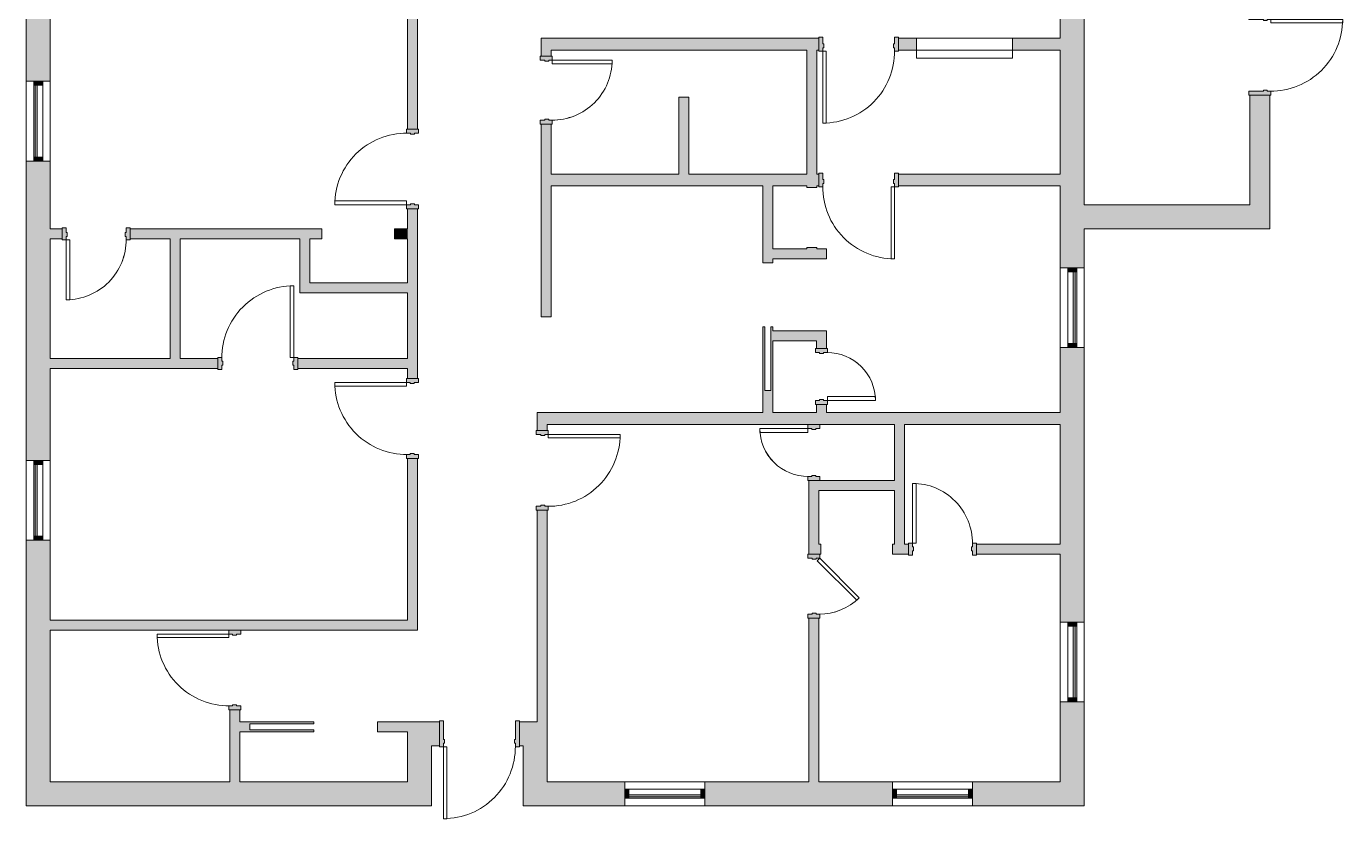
# Model space of a CAD drawing. Header units: inches. Extents: x -916 to -257, y -883 to -121.
# Drawn here: x -916 to -257, y -883 to -486 of the extents above; entities that cross this region are included whole.
import ezdxf

# ---------------------------------------------------------------- set-up
doc = ezdxf.new("R2010")
doc.units = ezdxf.units.IN
doc.header["$MEASUREMENT"] = 0
for name, color, linetype, lineweight in [('A-DOOR', 31, 'Continuous', 9), ('A-DOOR-FRAM', 31, 'Continuous', 9), ('A-GLAZ-CURT', 52, 'Continuous', 9), ('A-GLAZ-CWMG', 51, 'Continuous', 9), ('A-WALL', 113, 'Continuous', 9), ('A-WALL-PATT', 111, 'Continuous', 9), ('I-WALL', 2, 'Continuous', 9)]:
    doc.layers.add(name, color=color, linetype=linetype, lineweight=lineweight)

# ---------------------------------------------------------------- blocks, each defined once
blk = doc.blocks.new('Door-Single_CE_ - HM Door-2_ HM Frame-5136684-LEVEL 1')
at = {"layer": 'A-DOOR-FRAM'}
h = blk.add_hatch(color=253, dxfattribs=at)
h.paths.add_polyline_path([(-20, -0.75), (-20, -3), (-18, -3), (-18, -0.75), (-17.5, -0.75), (-17.5, 1.25), (-18, 1.25), (-18, 3), (-20, 3), (-20, 1.25)])
h.paths.add_polyline_path([(17.5, -0.75), (18, -0.75), (18, -3), (20, -3), (20, 3), (18, 3), (18, 1.25), (17.5, 1.25)])
at = {"layer": 'A-DOOR', "color": 8, "lineweight": 15}
for p, q in [((18, 39), (16.25, 39)), ((16.25, 39), (16.25, 3)), ((18, 3), (18, 39)), ((18, 3), (16.25, 3))]:
    blk.add_line(p, q, dxfattribs=at)
at = {"layer": 'A-DOOR', "color": 253}
blk.add_arc((18, 3), 36, 90, 180.5, dxfattribs=at)
blk.add_arc((18, 3), 36, 90, 180.5, dxfattribs=at)
blk.add_arc((18, 3), 36, 90, 180.5, dxfattribs=at)
blk.add_arc((18, 3), 36, 90, 180.5, dxfattribs=at)
at = {"layer": 'A-DOOR-FRAM', "color": 8, "lineweight": 15}
for p, q in [((-18, 3), (-20, 3)), ((-20, 3), (-20, -3)), ((-18, 1.25), (-18, 3)), ((-17.5, 1.25), (-18, 1.25)), ((-17.5, -0.75), (-17.5, 1.25)), ((18, 1.25), (17.5, 1.25)), ((17.5, 1.25), (17.5, -0.75)), ((20, 3), (18, 3)), ((18, 3), (18, 1.25)), ((20, -3), (20, 3)), ((-20, -3), (-18, -3)), ((-18, -3), (-18, -0.75)), ((-18, -0.75), (-17.5, -0.75)), ((17.5, -0.75), (18, -0.75)), ((18, -0.75), (18, -3)), ((18, -3), (20, -3))]:
    blk.add_line(p, q, dxfattribs=at)
blk = doc.blocks.new('Door-Single_CE_ - WD Door-2_ HM Frame-5153066-LEVEL 1')
at = {"layer": 'A-DOOR-FRAM'}
h = blk.add_hatch(color=253, dxfattribs=at)
h.paths.add_polyline_path([(20, -3), (20, 3), (18, 3), (18, 1), (17.5, 1), (17.5, -1), (18, -1), (18, -3)])
h.paths.add_polyline_path([(-17.5, 1), (-18, 1), (-18, 3), (-20, 3), (-20, -3), (-18, -3), (-18, -1), (-17.5, -1)])
at = {"layer": 'A-DOOR', "color": 8, "lineweight": 15}
for p, q in [((16, -39), (16, -3)), ((18, -3), (16, -3)), ((18, -3), (18, -39)), ((18, -39), (16, -39))]:
    blk.add_line(p, q, dxfattribs=at)
at = {"layer": 'A-DOOR', "color": 253}
blk.add_arc((18, -3), 36, 179.5, 270, dxfattribs=at)
blk.add_arc((18, -3), 36, 179.5, 270, dxfattribs=at)
blk.add_arc((18, -3), 36, 179.5, 270, dxfattribs=at)
blk.add_arc((18, -3), 36, 179.5, 270, dxfattribs=at)
at = {"layer": 'A-DOOR-FRAM', "color": 8, "lineweight": 15}
for p, q in [((-20, 3), (-18, 3)), ((-20, -3), (-20, 3)), ((-18, 3), (-18, 1)), ((-18, 1), (-17.5, 1)), ((-17.5, 1), (-17.5, -1)), ((17.5, 1), (18, 1)), ((17.5, -1), (17.5, 1)), ((18, 3), (20, 3)), ((18, 1), (18, 3)), ((20, 3), (20, -3)), ((-18, -3), (-20, -3)), ((-18, -1), (-18, -3)), ((-17.5, -1), (-18, -1)), ((18, -1), (17.5, -1)), ((18, -3), (18, -1)), ((20, -3), (18, -3))]:
    blk.add_line(p, q, dxfattribs=at)
blk = doc.blocks.new('Door-Single_CE_ - HM Door-2_ HM Frame-5137424-LEVEL 1')
at = {"layer": 'A-DOOR-FRAM'}
h = blk.add_hatch(color=253, dxfattribs=at)
h.paths.add_polyline_path([(-20, 6.5), (-20, -6.5), (-18, -6.5), (-18, 2.75), (-17.5, 2.75), (-17.5, 4.75), (-18, 4.75), (-18, 6.5)])
h.paths.add_polyline_path([(20, 6.5), (18, 6.5), (18, 4.75), (17.5, 4.75), (17.5, 2.75), (18, 2.75), (18, -6.5), (20, -6.5), (20, 4.75)])
at = {"layer": 'A-DOOR', "color": 8, "lineweight": 15}
for p, q in [((18, 42.5), (16.25, 42.5)), ((16.25, 42.5), (16.25, 6.5)), ((18, 6.5), (18, 42.5)), ((18, 6.5), (16.25, 6.5))]:
    blk.add_line(p, q, dxfattribs=at)
at = {"layer": 'A-DOOR', "color": 253}
blk.add_arc((18, 6.5), 36, 90, 180.5, dxfattribs=at)
blk.add_arc((18, 6.5), 36, 90, 180.5, dxfattribs=at)
blk.add_arc((18, 6.5), 36, 90, 180.5, dxfattribs=at)
blk.add_arc((18, 6.5), 36, 90, 180.5, dxfattribs=at)
at = {"layer": 'A-DOOR-FRAM', "color": 8, "lineweight": 15}
for p, q in [((-18, 6.5), (-20, 6.5)), ((-20, 6.5), (-20, -6.5)), ((-18, 4.75), (-18, 6.5)), ((-17.5, 4.75), (-18, 4.75)), ((-18, -6.5), (-18, 2.75)), ((-18, 2.75), (-17.5, 2.75)), ((-17.5, 2.75), (-17.5, 4.75)), ((18, 4.75), (17.5, 4.75)), ((17.5, 4.75), (17.5, 2.75)), ((17.5, 2.75), (18, 2.75)), ((20, 6.5), (18, 6.5)), ((18, 6.5), (18, 4.75)), ((18, 2.75), (18, -6.5)), ((20, -6.5), (20, 6.5)), ((-20, -6.5), (-18, -6.5)), ((18, -6.5), (20, -6.5))]:
    blk.add_line(p, q, dxfattribs=at)
blk = doc.blocks.new('Door-Single_CE_ - HM Door-2_ HM Frame-V1-LEVEL 1')
at = {"layer": 'A-DOOR-FRAM'}
h = blk.add_hatch(color=253, dxfattribs=at)
h.paths.add_polyline_path([(-20, -1.25), (-20, -3), (-18, -3), (-18, -1.25), (-17.5, -1.25), (-17.5, 0.75), (-18, 0.75), (-18, 3), (-20, 3), (-20, 0.75)])
h.paths.add_polyline_path([(17.5, 0.75), (17.5, -1.25), (18, -1.25), (18, -3), (20, -3), (20, 3), (18, 3), (18, 0.75)])
at = {"layer": 'A-DOOR', "color": 8, "lineweight": 15}
for p, q in [((16.25, -39), (16.25, -3)), ((18, -3), (16.25, -3)), ((18, -3), (18, -39)), ((18, -39), (16.25, -39))]:
    blk.add_line(p, q, dxfattribs=at)
at = {"layer": 'A-DOOR', "color": 253}
blk.add_arc((18, -3), 36, 179.5, 270, dxfattribs=at)
blk.add_arc((18, -3), 36, 179.5, 270, dxfattribs=at)
blk.add_arc((18, -3), 36, 179.5, 270, dxfattribs=at)
blk.add_arc((18, -3), 36, 179.5, 270, dxfattribs=at)
at = {"layer": 'A-DOOR-FRAM', "color": 8, "lineweight": 15}
for p, q in [((-20, 3), (-18, 3)), ((-20, -3), (-20, 3)), ((-18, 3), (-18, 0.75)), ((-18, 0.75), (-17.5, 0.75)), ((-17.5, 0.75), (-17.5, -1.25)), ((17.5, 0.75), (18, 0.75)), ((17.5, -1.25), (17.5, 0.75)), ((18, 3), (20, 3)), ((18, 0.75), (18, 3)), ((20, 3), (20, -3)), ((-18, -3), (-20, -3)), ((-18, -1.25), (-18, -3)), ((-17.5, -1.25), (-18, -1.25)), ((18, -1.25), (17.5, -1.25)), ((18, -3), (18, -1.25)), ((20, -3), (18, -3))]:
    blk.add_line(p, q, dxfattribs=at)
blk = doc.blocks.new('Door-Single_CE_ - HM Door-2_ HM Frame-5142729-LEVEL 1')
at = {"layer": 'A-DOOR-FRAM'}
h = blk.add_hatch(color=253, dxfattribs=at)
h.paths.add_polyline_path([(-17, 0.75), (-17, -3), (-15, -3), (-15, -1.25), (-14.5, -1.25), (-14.5, 0.75), (-15, 0.75), (-15, 3), (-17, 3)])
h.paths.add_polyline_path([(14.5, -1.25), (15, -1.25), (15, -3), (17, -3), (17, 3), (15, 3), (15, 0.75), (14.5, 0.75)])
at = {"layer": 'A-DOOR', "color": 8, "lineweight": 15}
for p, q in [((13.25, -33), (13.25, -3)), ((15, -3), (13.25, -3)), ((15, -3), (15, -33)), ((15, -33), (13.25, -33))]:
    blk.add_line(p, q, dxfattribs=at)
at = {"layer": 'A-DOOR', "color": 253}
for start in [179.45228, 179.45228, 179.5, 179.5]:
    blk.add_arc((15, -3), 30, start, 270, dxfattribs=at)
at = {"layer": 'A-DOOR-FRAM', "color": 8, "lineweight": 15}
for p, q in [((-17, 3), (-15, 3)), ((-17, -3), (-17, 3)), ((-15, 3), (-15, 0.75)), ((-15, 0.75), (-14.5, 0.75)), ((-14.5, 0.75), (-14.5, -1.25)), ((14.5, 0.75), (15, 0.75)), ((14.5, -1.25), (14.5, 0.75)), ((15, 3), (17, 3)), ((15, 0.75), (15, 3)), ((17, 3), (17, -3)), ((-15, -3), (-17, -3)), ((-15, -1.25), (-15, -3)), ((-14.5, -1.25), (-15, -1.25)), ((15, -1.25), (14.5, -1.25)), ((15, -3), (15, -1.25)), ((17, -3), (15, -3))]:
    blk.add_line(p, q, dxfattribs=at)
blk = doc.blocks.new('Door-Single_CE_ - HM Door-2_ HM Frame-5137869-LEVEL 1')
at = {"layer": 'A-DOOR-FRAM'}
h = blk.add_hatch(color=253, dxfattribs=at)
h.paths.add_polyline_path([(-20, 3.5), (-20, -3.5), (-18, -3.5), (-18, -0.25), (-17.5, -0.25), (-17.5, 1.75), (-18, 1.75), (-18, 3.5)])
h.paths.add_polyline_path([(18, 3.5), (18, 1.75), (17.5, 1.75), (17.5, -0.25), (18, -0.25), (18, -3.5), (20, -3.5), (20, 3.5)])
at = {"layer": 'A-DOOR', "color": 8, "lineweight": 15}
for p, q in [((18, 39.5), (16.25, 39.5)), ((16.25, 39.5), (16.25, 3.5)), ((18, 3.5), (18, 39.5)), ((18, 3.5), (16.25, 3.5))]:
    blk.add_line(p, q, dxfattribs=at)
at = {"layer": 'A-DOOR', "color": 253}
blk.add_arc((18, 3.5), 36, 90, 180.5, dxfattribs=at)
blk.add_arc((18, 3.5), 36, 90, 180.5, dxfattribs=at)
blk.add_arc((18, 3.5), 36, 90, 180.5, dxfattribs=at)
blk.add_arc((18, 3.5), 36, 90, 180.5, dxfattribs=at)
at = {"layer": 'A-DOOR-FRAM', "color": 8, "lineweight": 15}
for p, q in [((-18, 3.5), (-20, 3.5)), ((-20, 3.5), (-20, -3.5)), ((-18, 1.75), (-18, 3.5)), ((-17.5, 1.75), (-18, 1.75)), ((-17.5, -0.25), (-17.5, 1.75)), ((18, 1.75), (17.5, 1.75)), ((17.5, 1.75), (17.5, -0.25)), ((20, 3.5), (18, 3.5)), ((18, 3.5), (18, 1.75)), ((20, -3.5), (20, 3.5)), ((-20, -3.5), (-18, -3.5)), ((-18, -3.5), (-18, -0.25)), ((-18, -0.25), (-17.5, -0.25)), ((17.5, -0.25), (18, -0.25)), ((18, -0.25), (18, -3.5)), ((18, -3.5), (20, -3.5))]:
    blk.add_line(p, q, dxfattribs=at)
blk = doc.blocks.new('Door-Single_CE_ - HM Door-2_ HM Frame-5153006-LEVEL 1')
at = {"layer": 'A-DOOR-FRAM'}
h = blk.add_hatch(color=253, dxfattribs=at)
h.paths.add_polyline_path([(-16, -3), (-14, -3), (-14, -1.25), (-13.5, -1.25), (-13.5, 0.75), (-14, 0.75), (-14, 3), (-16, 3), (-16, -1.25)])
h.paths.add_polyline_path([(13.5, -1.25), (14, -1.25), (14, -3), (16, -3), (16, 3), (14, 3), (14, 0.75), (13.5, 0.75)])
at = {"layer": 'A-DOOR', "color": 8, "lineweight": 15}
for p, q in [((-7.04, -21.56), (12.76, -1.76)), ((14, -3), (-5.8, -22.8)), ((14, -3), (12.76, -1.76)), ((-5.8, -22.8), (-7.04, -21.56))]:
    blk.add_line(p, q, dxfattribs=at)
at = {"layer": 'A-DOOR', "color": 253}
for start in [179.43305, 179.43305, 179.5, 179.5]:
    blk.add_arc((14, -3), 28, start, 225, dxfattribs=at)
at = {"layer": 'A-DOOR-FRAM', "color": 8, "lineweight": 15}
for p, q in [((-16, 3), (-14, 3)), ((-16, -3), (-16, 3)), ((-14, 3), (-14, 0.75)), ((-14, 0.75), (-13.5, 0.75)), ((-13.5, 0.75), (-13.5, -1.25)), ((13.5, 0.75), (14, 0.75)), ((13.5, -1.25), (13.5, 0.75)), ((14, 3), (16, 3)), ((14, 0.75), (14, 3)), ((16, 3), (16, -3)), ((-14, -3), (-16, -3)), ((-14, -1.25), (-14, -3)), ((-13.5, -1.25), (-14, -1.25)), ((14, -1.25), (13.5, -1.25)), ((14, -3), (14, -1.25)), ((16, -3), (14, -3))]:
    blk.add_line(p, q, dxfattribs=at)
blk = doc.blocks.new('Door-Single_CE_ - HM Door-2_ HM Frame-5139500-LEVEL 1')
at = {"layer": 'A-DOOR-FRAM'}
h = blk.add_hatch(color=253, dxfattribs=at)
h.paths.add_polyline_path([(-20, -3.75), (-20, -5.5), (-18, -5.5), (-18, -3.75), (-17.5, -3.75), (-17.5, -1.75), (-18, -1.75), (-18, 5.5), (-20, 5.5), (-20, -1.75)])
h.paths.add_polyline_path([(17.5, -1.75), (17.5, -3.75), (18, -3.75), (18, -5.5), (20, -5.5), (20, 5.5), (18, 5.5), (18, -1.75)])
at = {"layer": 'A-DOOR', "color": 8, "lineweight": 15}
for p, q in [((16.25, -41.5), (16.25, -5.5)), ((18, -5.5), (16.25, -5.5)), ((18, -5.5), (18, -41.5)), ((18, -41.5), (16.25, -41.5))]:
    blk.add_line(p, q, dxfattribs=at)
at = {"layer": 'A-DOOR', "color": 253}
blk.add_arc((18, -5.5), 36, 179.5, 270, dxfattribs=at)
blk.add_arc((18, -5.5), 36, 179.5, 270, dxfattribs=at)
blk.add_arc((18, -5.5), 36, 179.5, 270, dxfattribs=at)
blk.add_arc((18, -5.5), 36, 179.5, 270, dxfattribs=at)
at = {"layer": 'A-DOOR-FRAM', "color": 8, "lineweight": 15}
for p, q in [((-20, 5.5), (-18, 5.5)), ((-20, -5.5), (-20, 5.5)), ((-18, 5.5), (-18, -1.75)), ((18, 5.5), (20, 5.5)), ((18, -1.75), (18, 5.5)), ((20, 5.5), (20, -5.5)), ((-18, -5.5), (-20, -5.5)), ((-18, -1.75), (-17.5, -1.75)), ((-18, -3.75), (-18, -5.5)), ((-17.5, -3.75), (-18, -3.75)), ((-17.5, -1.75), (-17.5, -3.75)), ((17.5, -1.75), (18, -1.75)), ((17.5, -3.75), (17.5, -1.75)), ((18, -3.75), (17.5, -3.75)), ((18, -5.5), (18, -3.75)), ((20, -5.5), (18, -5.5))]:
    blk.add_line(p, q, dxfattribs=at)
blk = doc.blocks.new('Door-Single_CE_ - HM Door-2_ HM Frame-V2-LEVEL 1')
at = {"layer": 'A-DOOR-FRAM'}
h = blk.add_hatch(color=253, dxfattribs=at)
h.paths.add_polyline_path([(20, 1.25), (20, 3), (18, 3), (18, 1.25), (17.5, 1.25), (17.5, -0.75), (18, -0.75), (18, -3), (20, -3), (20, -0.75)])
h.paths.add_polyline_path([(-17.5, 1.25), (-18, 1.25), (-18, 3), (-20, 3), (-20, -3), (-18, -3), (-18, -0.75), (-17.5, -0.75)])
at = {"layer": 'A-DOOR', "color": 8, "lineweight": 15}
for p, q in [((18, 39), (16.25, 39)), ((16.25, 39), (16.25, 3)), ((18, 3), (18, 39)), ((18, 3), (16.25, 3))]:
    blk.add_line(p, q, dxfattribs=at)
at = {"layer": 'A-DOOR', "color": 253}
blk.add_arc((18, 3), 36, 90, 180.5, dxfattribs=at)
blk.add_arc((18, 3), 36, 90, 180.5, dxfattribs=at)
blk.add_arc((18, 3), 36, 90, 180.5, dxfattribs=at)
blk.add_arc((18, 3), 36, 90, 180.5, dxfattribs=at)
at = {"layer": 'A-DOOR-FRAM', "color": 8, "lineweight": 15}
for p, q in [((-18, 3), (-20, 3)), ((-20, 3), (-20, -3)), ((-18, 1.25), (-18, 3)), ((-17.5, 1.25), (-18, 1.25)), ((-17.5, -0.75), (-17.5, 1.25)), ((18, 1.25), (17.5, 1.25)), ((17.5, 1.25), (17.5, -0.75)), ((20, 3), (18, 3)), ((18, 3), (18, 1.25)), ((20, -3), (20, 3)), ((-20, -3), (-18, -3)), ((-18, -3), (-18, -0.75)), ((-18, -0.75), (-17.5, -0.75)), ((17.5, -0.75), (18, -0.75)), ((18, -0.75), (18, -3)), ((18, -3), (20, -3))]:
    blk.add_line(p, q, dxfattribs=at)
blk = doc.blocks.new('Door-Single_CE_ - HM Door-2_ HM Frame-5142042-LEVEL 1')
at = {"layer": 'A-DOOR-FRAM'}
h = blk.add_hatch(color=253, dxfattribs=at)
h.paths.add_polyline_path([(-15, 3), (-17, 3), (-17, -3), (-15, -3), (-15, -0.75), (-14.5, -0.75), (-14.5, 1.25), (-15, 1.25)])
h.paths.add_polyline_path([(17, 3), (15, 3), (15, 1.25), (14.5, 1.25), (14.5, -0.75), (15, -0.75), (15, -3), (17, -3), (17, 1.25)])
at = {"layer": 'A-DOOR', "color": 8, "lineweight": 15}
for p, q in [((15, 33), (13.25, 33)), ((13.25, 33), (13.25, 3)), ((15, 3), (15, 33)), ((15, 3), (13.25, 3))]:
    blk.add_line(p, q, dxfattribs=at)
at = {"layer": 'A-DOOR', "color": 253}
for end in [180.5, 180.5, 180.54772, 180.54772]:
    blk.add_arc((15, 3), 30, 90, end, dxfattribs=at)
at = {"layer": 'A-DOOR-FRAM', "color": 8, "lineweight": 15}
for p, q in [((-15, 3), (-17, 3)), ((-17, 3), (-17, -3)), ((-15, 1.25), (-15, 3)), ((-14.5, 1.25), (-15, 1.25)), ((-14.5, -0.75), (-14.5, 1.25)), ((15, 1.25), (14.5, 1.25)), ((14.5, 1.25), (14.5, -0.75)), ((17, 3), (15, 3)), ((15, 3), (15, 1.25)), ((17, -3), (17, 3)), ((-17, -3), (-15, -3)), ((-15, -3), (-15, -0.75)), ((-15, -0.75), (-14.5, -0.75)), ((14.5, -0.75), (15, -0.75)), ((15, -0.75), (15, -3)), ((15, -3), (17, -3))]:
    blk.add_line(p, q, dxfattribs=at)
blk = doc.blocks.new('Door-Single_CE_ - HM Door-2_ HM Frame-5150739-LEVEL 1')
at = {"layer": 'A-DOOR-FRAM'}
h = blk.add_hatch(color=253, dxfattribs=at)
h.paths.add_polyline_path([(-20, -3.5), (-18, -3.5), (-18, -1.75), (-17.5, -1.75), (-17.5, 0.25), (-18, 0.25), (-18, 3.5), (-20, 3.5), (-20, -1.75)])
h.paths.add_polyline_path([(18, -3.5), (20, -3.5), (20, 3.5), (18, 3.5), (18, 0.25), (17.5, 0.25), (17.5, -1.75), (18, -1.75)])
at = {"layer": 'A-DOOR', "color": 8, "lineweight": 15}
for p, q in [((16.25, -39.5), (16.25, -3.5)), ((18, -3.5), (16.25, -3.5)), ((18, -3.5), (18, -39.5)), ((18, -39.5), (16.25, -39.5))]:
    blk.add_line(p, q, dxfattribs=at)
at = {"layer": 'A-DOOR', "color": 253}
blk.add_arc((18, -3.5), 36, 179.5, 270, dxfattribs=at)
blk.add_arc((18, -3.5), 36, 179.5, 270, dxfattribs=at)
blk.add_arc((18, -3.5), 36, 179.5, 270, dxfattribs=at)
blk.add_arc((18, -3.5), 36, 179.5, 270, dxfattribs=at)
at = {"layer": 'A-DOOR-FRAM', "color": 8, "lineweight": 15}
for p, q in [((-20, 3.5), (-18, 3.5)), ((-20, -3.5), (-20, 3.5)), ((-18, 3.5), (-18, 0.25)), ((-18, 0.25), (-17.5, 0.25)), ((-17.5, 0.25), (-17.5, -1.75)), ((17.5, 0.25), (18, 0.25)), ((17.5, -1.75), (17.5, 0.25)), ((18, 3.5), (20, 3.5)), ((18, 0.25), (18, 3.5)), ((20, 3.5), (20, -3.5)), ((-18, -3.5), (-20, -3.5)), ((-18, -1.75), (-18, -3.5)), ((-17.5, -1.75), (-18, -1.75)), ((18, -1.75), (17.5, -1.75)), ((18, -3.5), (18, -1.75)), ((20, -3.5), (18, -3.5))]:
    blk.add_line(p, q, dxfattribs=at)
blk = doc.blocks.new('System Panel - zGlazed-5146573-LEVEL 1')
at = {"layer": 'A-GLAZ-CURT'}
blk.add_hatch(color=253, dxfattribs=at).paths.add_polyline_path([(18, 0.5), (18, 1.5), (-18, 1.5), (-18, 0.5), (13, 0.5)])
at = {"layer": 'A-GLAZ-CURT', "color": 8, "lineweight": 15}
for p, q in [((18, 1.5), (-18, 1.5)), ((-18, 1.5), (-18, 0.5)), ((-18, 0.5), (18, 0.5)), ((18, 0.5), (18, 1.5))]:
    blk.add_line(p, q, dxfattribs=at)
blk = doc.blocks.new('Rectangular Mullion - 4 1_2_ x 2_ Rectangular_CE_-5146572-LEVEL 1')
at = {"layer": 'A-GLAZ-CWMG', "color": 253}
for p, q in [((-571.01, -132.51), (-607.01, -132.51)), ((-571.01, -137.01), (-607.01, -137.01))]:
    blk.add_line(p, q, dxfattribs=at)
blk = doc.blocks.new('Rectangular Mullion - 4 1_2_ x 2_ Rectangular_CE_-5146433-LEVEL 1')
at = {"layer": 'A-GLAZ-CWMG'}
blk.add_hatch(color=253, dxfattribs=at).paths.add_polyline_path([(0, 2.25), (0, -2.25), (-2, -2.25), (-2, 2.25)])
at = {"layer": 'A-GLAZ-CWMG', "color": 8, "lineweight": 15}
for p, q in [((-2, 2.25), (0, 2.25)), ((-2, -2.25), (-2, 2.25)), ((0, 2.25), (0, -2.25)), ((0, -2.25), (-2, -2.25))]:
    blk.add_line(p, q, dxfattribs=at)
blk = doc.blocks.new('Rectangular Mullion - 4 1_2_ x 2_ Rectangular_CE_-5146434-LEVEL 1')
at = {"layer": 'A-GLAZ-CWMG'}
blk.add_hatch(color=253, dxfattribs=at).paths.add_polyline_path([(-2, 2.25), (-2, -2.25), (0, -2.25), (0, 2.25)])
at = {"layer": 'A-GLAZ-CWMG', "color": 8, "lineweight": 15}
for p, q in [((0, 2.25), (-2, 2.25)), ((-2, 2.25), (-2, -2.25)), ((0, -2.25), (0, 2.25)), ((-2, -2.25), (0, -2.25))]:
    blk.add_line(p, q, dxfattribs=at)
blk = doc.blocks.new('Overhead Counter Door - 4_ x 4_-5150714-LEVEL 1')
at = {"layer": 'A-DOOR', "color": 253}
for p, q in [((24, -3), (-24, -3)), ((-24, -3), (-24, -7)), ((24, -7), (24, -3)), ((-24, -7), (24, -7))]:
    blk.add_line(p, q, dxfattribs=at)
blk = doc.blocks.new('Door-Single_CE_ - WD Door-2_ WD Frame-5152556-LEVEL 1')
at = {"layer": 'A-DOOR-FRAM'}
h = blk.add_hatch(color=253, dxfattribs=at)
h.paths.add_polyline_path([(14, -1), (14, 3), (12, 3), (12, 1), (11.5, 1), (11.5, -1), (12, -1), (12, -3), (14, -3)])
h.paths.add_polyline_path([(-11.5, 1), (-12, 1), (-12, 3), (-14, 3), (-14, -3), (-12, -3), (-12, -1), (-11.5, -1)])
at = {"layer": 'A-DOOR', "color": 8, "lineweight": 15}
for p, q in [((12, 27), (10, 27)), ((10, 27), (10, 3)), ((12, 3), (12, 27)), ((12, 3), (10, 3))]:
    blk.add_line(p, q, dxfattribs=at)
at = {"layer": 'A-DOOR', "color": 253}
for end in [180.5, 180.5, 180.61237, 180.61237]:
    blk.add_arc((12, 3), 24, 90, end, dxfattribs=at)
at = {"layer": 'A-DOOR-FRAM', "color": 8, "lineweight": 15}
for p, q in [((-12, 3), (-14, 3)), ((-14, 3), (-14, -3)), ((-12, 1), (-12, 3)), ((-11.5, 1), (-12, 1)), ((-11.5, -1), (-11.5, 1)), ((12, 1), (11.5, 1)), ((11.5, 1), (11.5, -1)), ((14, 3), (12, 3)), ((12, 3), (12, 1)), ((14, -3), (14, 3)), ((-14, -3), (-12, -3)), ((-12, -3), (-12, -1)), ((-12, -1), (-11.5, -1)), ((11.5, -1), (12, -1)), ((12, -1), (12, -3)), ((12, -3), (14, -3))]:
    blk.add_line(p, q, dxfattribs=at)
blk = doc.blocks.new('Door-Single_CE_ - WD Door-2_ WD Frame-V4-LEVEL 1')
at = {"layer": 'A-DOOR-FRAM'}
h = blk.add_hatch(color=253, dxfattribs=at)
h.paths.add_polyline_path([(-14, -3), (-12, -3), (-12, -1), (-11.5, -1), (-11.5, 1), (-12, 1), (-12, 3), (-14, 3), (-14, -1)])
h.paths.add_polyline_path([(11.5, 1), (11.5, -1), (12, -1), (12, -3), (14, -3), (14, 3), (12, 3), (12, 1)])
at = {"layer": 'A-DOOR', "color": 8, "lineweight": 15}
for p, q in [((12, 27), (10, 27)), ((10, 27), (10, 3)), ((12, 3), (12, 27)), ((12, 3), (10, 3))]:
    blk.add_line(p, q, dxfattribs=at)
at = {"layer": 'A-DOOR', "color": 253}
for end in [180.5, 180.5, 180.61237, 180.61237]:
    blk.add_arc((12, 3), 24, 90, end, dxfattribs=at)
at = {"layer": 'A-DOOR-FRAM', "color": 8, "lineweight": 15}
for p, q in [((-12, 3), (-14, 3)), ((-14, 3), (-14, -3)), ((-12, 1), (-12, 3)), ((-11.5, 1), (-12, 1)), ((-11.5, -1), (-11.5, 1)), ((12, 1), (11.5, 1)), ((11.5, 1), (11.5, -1)), ((14, 3), (12, 3)), ((12, 3), (12, 1)), ((14, -3), (14, 3)), ((-14, -3), (-12, -3)), ((-12, -3), (-12, -1)), ((-12, -1), (-11.5, -1)), ((11.5, -1), (12, -1)), ((12, -1), (12, -3)), ((12, -3), (14, -3))]:
    blk.add_line(p, q, dxfattribs=at)

msp = doc.modelspace()

# ---------------------------------------------------------------- hatches: boundary and pattern name
at = {"layer": 'A-WALL-PATT'}
h = msp.add_hatch(color=253, dxfattribs=at)
h.paths.add_polyline_path([(-916.01, -876.76), (-904.01, -876.76), (-904.01, -743.76), (-916.01, -743.76), (-916.01, -864.76)])
h.paths.add_polyline_path([(-904.01, -703.76), (-904.01, -553.76), (-916.01, -553.76), (-916.01, -703.76)])
h.paths.add_polyline_path([(-904.01, -513.76), (-904.01, -410.76), (-916.01, -410.76), (-916.01, -513.76)])
h.paths.add_polyline_path([(-904.01, -370.76), (-904.01, -220.76), (-916.01, -220.76), (-916.01, -370.76)])
h.paths.add_polyline_path([(-904.01, -180.76), (-904.01, -128.76), (-916.01, -128.76), (-916.01, -180.76)])
h = msp.add_hatch(color=253, dxfattribs=at)
h.paths.add_polyline_path([(-398.01, -876.76), (-386.01, -876.76), (-386.01, -824.76), (-398.01, -824.76), (-398.01, -864.76)])
h.paths.add_polyline_path([(-386.01, -784.76), (-386.01, -647.26), (-398.01, -647.26), (-398.01, -784.76), (-387.36, -784.76)])
h.paths.add_polyline_path([(-387.36, -607.26), (-386.01, -607.26), (-386.01, -479.26), (-398.01, -479.26), (-398.01, -607.26)])
h.paths.add_polyline_path([(-398.01, -439.26), (-386.01, -439.26), (-386.01, -396.26), (-398.01, -396.26), (-398.01, -429.76)])
h.paths.add_polyline_path([(-386.01, -356.26), (-386.01, -216.76), (-398.01, -216.76), (-398.01, -356.26), (-387.36, -356.26)])
h.paths.add_polyline_path([(-386.01, -176.76), (-386.01, -128.76), (-398.01, -128.76), (-398.01, -176.76), (-387.36, -176.76)])
h = msp.add_hatch(color=253, dxfattribs=at)
h.paths.add_polyline_path([(-720.01, -788.76), (-720.01, -702.76), (-725.01, -702.76), (-725.01, -788.76)])
h.paths.add_polyline_path([(-725.01, -662.76), (-720.01, -662.76), (-720.01, -577.76), (-725.01, -577.76), (-725.01, -657.76)])
h.paths.add_polyline_path([(-720.01, -537.76), (-720.01, -378.76), (-725.01, -378.76), (-725.01, -537.76)])
h.paths.add_polyline_path([(-725.01, -338.76), (-720.01, -338.76), (-720.01, -261.76), (-725.01, -261.76), (-725.01, -336.76)])
h.paths.add_polyline_path([(-720.01, -221.76), (-720.01, -169.76), (-725.01, -169.76), (-725.01, -221.76)])
h = msp.add_hatch(color=253, dxfattribs=at)
h.paths.add_polyline_path([(-293.01, -575.76), (-293.01, -520.76), (-303.01, -520.76), (-303.01, -575.76)])
h.paths.add_polyline_path([(-303.01, -480.76), (-293.01, -480.76), (-293.01, -417.76), (-303.01, -417.76), (-303.01, -429.76)])
h = msp.add_hatch(color=253, dxfattribs=at)
h.paths.add_polyline_path([(-658.01, -631.76), (-653.01, -631.76), (-653.01, -535.26), (-658.01, -535.26), (-658.01, -613.53)])
h.paths.add_polyline_path([(-658.01, -501.26), (-653.01, -501.26), (-653.01, -492.26), (-658.01, -492.26), (-658.01, -498.26)])
h = msp.add_hatch(color=253, dxfattribs=at)
h.paths.add_polyline_path([(-398.01, -498.26), (-398.01, -492.26), (-422.01, -492.26), (-422.01, -498.26)])
h.paths.add_polyline_path([(-479.01, -498.26), (-470.01, -498.26), (-470.01, -492.26), (-479.01, -492.26)])
h.paths.add_polyline_path([(-519.01, -498.26), (-519.01, -492.26), (-653.01, -492.26), (-653.01, -498.26), (-520.01, -498.26)])
h = msp.add_hatch(color=253, dxfattribs=at)
h.paths.add_polyline_path([(-520.01, -597.76), (-520.01, -597.01), (-525.01, -597.01), (-525.01, -597.76)])
h.paths.add_polyline_path([(-520.01, -567.01), (-520.01, -566.26), (-525.01, -566.26), (-525.01, -567.01)])
h.paths.add_polyline_path([(-525.01, -560.26), (-520.01, -560.26), (-520.01, -498.26), (-525.01, -498.26), (-525.01, -502.26)])
for points in [[(-584.12, -560.26), (-584.12, -521.76), (-589.12, -521.76), (-589.12, -560.26)], [(-542.01, -602.76), (-542.01, -566.26), (-547.01, -566.26), (-547.01, -602.76)], [(-303.01, -587.76), (-293.01, -587.76), (-293.01, -575.76), (-386.01, -575.76), (-386.01, -587.76)], [(-844.01, -652.76), (-839.01, -652.76), (-839.01, -592.76), (-844.01, -592.76), (-844.01, -613.53)], [(-774.01, -614.76), (-774.01, -592.76), (-779.01, -592.76), (-779.01, -614.76)], [(-725.01, -592.76), (-725.01, -587.76), (-731.51, -587.76), (-731.51, -592.76)], [(-525.01, -602.76), (-515.12, -602.76), (-515.12, -597.76), (-542.01, -597.76), (-542.01, -602.76)], [(-725.01, -619.76), (-725.01, -614.76), (-779.01, -614.76), (-779.01, -619.76), (-764.66, -619.76)], [(-520.12, -643.76), (-515.12, -643.76), (-515.12, -638.76), (-542.01, -638.76), (-542.01, -643.76)], [(-398.01, -685.76), (-398.01, -679.76), (-660.01, -679.76), (-660.01, -685.76), (-476.01, -685.76)], [(-476.01, -713.76), (-476.01, -685.76), (-481.01, -685.76), (-481.01, -713.76)], [(-481.01, -718.76), (-476.01, -718.76), (-476.01, -713.76), (-519.01, -713.76), (-519.01, -718.76), (-481.69, -718.76)], [(-476.01, -745.76), (-476.01, -718.76), (-481.01, -718.76), (-481.01, -745.76)], [(-725.01, -788.76), (-725.01, -783.76), (-904.01, -783.76), (-904.01, -788.76), (-764.66, -788.76)], [(-814.01, -864.76), (-809.01, -864.76), (-809.01, -828.76), (-814.01, -828.76), (-814.01, -839.76)], [(-725.01, -864.76), (-713.01, -864.76), (-713.01, -834.76), (-725.01, -834.76), (-725.01, -846.76)], [(-655.01, -864.76), (-655.01, -846.76), (-667.01, -846.76), (-667.01, -864.76)], [(-713.01, -876.76), (-713.01, -864.76), (-904.01, -864.76), (-904.01, -876.76), (-725.01, -876.76)]]:
    msp.add_hatch(color=253, dxfattribs=at).paths.add_polyline_path(points)
h = msp.add_hatch(color=253, dxfattribs=at)
h.paths.add_polyline_path([(-398.01, -566.26), (-398.01, -560.26), (-479.01, -560.26), (-479.01, -566.26)])
h.paths.add_polyline_path([(-519.01, -566.26), (-519.01, -560.26), (-653.01, -560.26), (-653.01, -566.26), (-520.01, -566.26)])
h = msp.add_hatch(color=253, dxfattribs=at)
h.paths.add_polyline_path([(-774.01, -592.76), (-768.01, -592.76), (-768.01, -587.76), (-864.01, -587.76), (-864.01, -592.76), (-779.01, -592.76)])
h.paths.add_polyline_path([(-898.01, -592.76), (-898.01, -587.76), (-904.01, -587.76), (-904.01, -592.76)])
h = msp.add_hatch(color=253, dxfattribs=at)
h.paths.add_polyline_path([(-543.01, -679.76), (-542.01, -679.76), (-542.01, -636.76), (-543.01, -636.76), (-543.01, -668.76), (-546.01, -668.76), (-546.01, -636.76), (-547.01, -636.76), (-547.01, -679.76), (-546.01, -679.76)])
h.paths.add_polyline_path([(-542.01, -604.76), (-542.01, -602.76), (-547.01, -602.76), (-547.01, -604.76)])
h = msp.add_hatch(color=253, dxfattribs=at)
h.paths.add_polyline_path([(-515.12, -679.76), (-515.12, -675.76), (-520.12, -675.76), (-520.12, -679.76)])
h.paths.add_polyline_path([(-520.12, -647.76), (-515.12, -647.76), (-515.12, -643.76), (-520.12, -643.76)])
h = msp.add_hatch(color=253, dxfattribs=at)
h.paths.add_polyline_path([(-725.01, -657.76), (-725.01, -652.76), (-780.01, -652.76), (-780.01, -657.76), (-764.66, -657.76)])
h.paths.add_polyline_path([(-820.01, -657.76), (-820.01, -652.76), (-904.01, -652.76), (-904.01, -657.76), (-839.01, -657.76)])
h = msp.add_hatch(color=253, dxfattribs=at)
h.paths.add_polyline_path([(-660.01, -834.76), (-655.01, -834.76), (-655.01, -728.76), (-660.01, -728.76)])
h.paths.add_polyline_path([(-655.01, -688.76), (-655.01, -685.76), (-660.01, -685.76), (-660.01, -688.76)])
h = msp.add_hatch(color=253, dxfattribs=at)
h.paths.add_polyline_path([(-519.01, -864.76), (-519.01, -782.76), (-524.01, -782.76), (-524.01, -864.76)])
h.paths.add_polyline_path([(-524.01, -750.76), (-519.01, -750.76), (-519.01, -713.76), (-524.01, -713.76), (-524.01, -745.76)])
h = msp.add_hatch(color=253, dxfattribs=at)
h.paths.add_polyline_path([(-398.01, -750.76), (-398.01, -745.76), (-440.01, -745.76), (-440.01, -750.76)])
h.paths.add_polyline_path([(-474.01, -750.76), (-474.01, -745.76), (-482.01, -745.76), (-482.01, -750.76), (-476.01, -750.76)])
h.paths.add_polyline_path([(-519.01, -750.76), (-518.01, -750.76), (-518.01, -745.76), (-519.01, -745.76)])
h = msp.add_hatch(color=253, dxfattribs=at)
h.paths.add_polyline_path([(-740.01, -839.76), (-725.01, -839.76), (-725.01, -834.76), (-740.01, -834.76), (-740.01, -836.08)])
h.paths.add_polyline_path([(-772.01, -839.76), (-772.01, -838.76), (-804.01, -838.76), (-804.01, -835.76), (-772.01, -835.76), (-772.01, -834.76), (-809.01, -834.76), (-809.01, -839.76), (-804.01, -839.76)])
h = msp.add_hatch(color=253, dxfattribs=at)
h.paths.add_polyline_path([(-655.01, -846.76), (-655.01, -834.76), (-669.01, -834.76), (-669.01, -846.76), (-660.01, -846.76)])
h.paths.add_polyline_path([(-713.01, -846.76), (-709.01, -846.76), (-709.01, -834.76), (-713.01, -834.76), (-713.01, -836.08)])
h = msp.add_hatch(color=253, dxfattribs=at)
h.paths.add_polyline_path([(-398.01, -876.76), (-398.01, -864.76), (-442.01, -864.76), (-442.01, -876.76)])
h.paths.add_polyline_path([(-482.01, -876.76), (-482.01, -864.76), (-576.12, -864.76), (-576.12, -876.76), (-519.01, -876.76)])
h.paths.add_polyline_path([(-616.12, -876.76), (-616.12, -864.76), (-667.01, -864.76), (-667.01, -876.76), (-655.01, -876.76)])

# ---------------------------------------------------------------- linework, layer by layer
at = {"layer": 'A-WALL', "color": 8, "lineweight": 15}
for p, q in [((-916.01, -410.76), (-916.01, -513.76)), ((-904.01, -513.76), (-904.01, -410.76)), ((-398.01, -479.26), (-398.01, -492.26)), ((-386.01, -575.76), (-386.01, -479.26)), ((-519.01, -492.26), (-653.01, -492.26)), ((-519.01, -498.26), (-519.01, -492.26)), ((-470.01, -492.26), (-479.01, -492.26)), ((-479.01, -492.26), (-479.01, -498.26)), ((-470.01, -498.26), (-470.01, -492.26)), ((-398.01, -492.26), (-422.01, -492.26)), ((-422.01, -492.26), (-422.01, -498.26)), ((-653.01, -498.26), (-525.01, -498.26)), ((-520.01, -498.26), (-519.01, -498.26)), ((-479.01, -498.26), (-470.01, -498.26)), ((-422.01, -498.26), (-398.01, -498.26)), ((-398.01, -498.26), (-398.01, -560.26)), ((-916.01, -513.76), (-904.01, -513.76)), ((-293.01, -520.76), (-303.01, -520.76)), ((-303.01, -520.76), (-303.01, -575.76)), ((-293.01, -587.76), (-293.01, -520.76)), ((-904.01, -553.76), (-916.01, -553.76)), ((-916.01, -553.76), (-916.01, -703.76)), ((-904.01, -587.76), (-904.01, -553.76)), ((-589.12, -560.26), (-653.01, -560.26)), ((-525.01, -560.26), (-584.12, -560.26)), ((-519.01, -560.26), (-520.01, -560.26)), ((-519.01, -566.26), (-519.01, -560.26)), ((-398.01, -560.26), (-479.01, -560.26)), ((-479.01, -560.26), (-479.01, -566.26)), ((-653.01, -566.26), (-547.01, -566.26)), ((-542.01, -566.26), (-525.01, -566.26)), ((-520.01, -566.26), (-519.01, -566.26)), ((-479.01, -566.26), (-398.01, -566.26)), ((-398.01, -566.26), (-398.01, -607.26)), ((-303.01, -575.76), (-386.01, -575.76)), ((-904.01, -652.76), (-904.01, -592.76)), ((-386.01, -607.26), (-386.01, -587.76)), ((-386.01, -587.76), (-293.01, -587.76)), ((-398.01, -607.26), (-386.01, -607.26)), ((-386.01, -647.26), (-398.01, -647.26)), ((-398.01, -647.26), (-398.01, -679.76)), ((-386.01, -784.76), (-386.01, -647.26)), ((-904.01, -703.76), (-904.01, -657.76)), ((-547.01, -679.76), (-660.01, -679.76)), ((-660.01, -679.76), (-660.01, -685.76)), ((-655.01, -685.76), (-481.01, -685.76)), ((-520.12, -679.76), (-542.01, -679.76)), ((-398.01, -679.76), (-515.12, -679.76)), ((-476.01, -685.76), (-398.01, -685.76)), ((-398.01, -685.76), (-398.01, -745.76)), ((-916.01, -703.76), (-904.01, -703.76)), ((-904.01, -743.76), (-916.01, -743.76)), ((-916.01, -743.76), (-916.01, -876.76)), ((-904.01, -783.76), (-904.01, -743.76)), ((-398.01, -750.76), (-398.01, -784.76)), ((-398.01, -784.76), (-386.01, -784.76)), ((-904.01, -864.76), (-904.01, -788.76)), ((-386.01, -824.76), (-398.01, -824.76)), ((-398.01, -824.76), (-398.01, -864.76)), ((-386.01, -876.76), (-386.01, -824.76)), ((-709.01, -834.76), (-725.01, -834.76)), ((-709.01, -846.76), (-709.01, -834.76)), ((-660.01, -834.76), (-669.01, -834.76)), ((-669.01, -834.76), (-669.01, -846.76)), ((-655.01, -864.76), (-655.01, -834.76)), ((-725.01, -839.76), (-725.01, -864.76)), ((-713.01, -876.76), (-713.01, -846.76)), ((-713.01, -846.76), (-709.01, -846.76)), ((-669.01, -846.76), (-667.01, -846.76)), ((-667.01, -846.76), (-667.01, -876.76)), ((-814.01, -864.76), (-904.01, -864.76)), ((-725.01, -864.76), (-809.01, -864.76)), ((-616.12, -864.76), (-655.01, -864.76)), ((-616.12, -876.76), (-616.12, -864.76)), ((-524.01, -864.76), (-576.12, -864.76)), ((-576.12, -864.76), (-576.12, -876.76)), ((-482.01, -864.76), (-519.01, -864.76)), ((-482.01, -876.76), (-482.01, -864.76)), ((-398.01, -864.76), (-442.01, -864.76)), ((-442.01, -864.76), (-442.01, -876.76)), ((-916.01, -876.76), (-713.01, -876.76)), ((-667.01, -876.76), (-616.12, -876.76)), ((-576.12, -876.76), (-482.01, -876.76)), ((-442.01, -876.76), (-386.01, -876.76))]:
    msp.add_line(p, q, dxfattribs=at)
at = {"layer": 'A-WALL', "color": 253}
for p, q in [((-470.01, -492.26), (-422.01, -492.26)), ((-916.01, -553.76), (-916.01, -513.76)), ((-904.01, -513.76), (-904.01, -553.76)), ((-398.01, -647.26), (-398.01, -607.26)), ((-386.01, -607.26), (-386.01, -647.26)), ((-916.01, -743.76), (-916.01, -703.76)), ((-904.01, -703.76), (-904.01, -743.76)), ((-398.01, -824.76), (-398.01, -784.76)), ((-386.01, -784.76), (-386.01, -824.76)), ((-616.12, -864.76), (-576.12, -864.76)), ((-482.01, -864.76), (-442.01, -864.76)), ((-576.12, -876.76), (-616.12, -876.76)), ((-442.01, -876.76), (-482.01, -876.76))]:
    msp.add_line(p, q, dxfattribs=at)
at = {"layer": 'I-WALL', "color": 8, "lineweight": 15}
for p, q in [((-725.01, -378.76), (-725.01, -537.76)), ((-720.01, -537.76), (-720.01, -378.76)), ((-653.01, -492.26), (-658.01, -492.26)), ((-658.01, -492.26), (-658.01, -501.26)), ((-653.01, -501.26), (-653.01, -498.26)), ((-525.01, -498.26), (-525.01, -560.26)), ((-520.01, -560.26), (-520.01, -498.26)), ((-658.01, -501.26), (-653.01, -501.26)), ((-584.12, -521.76), (-589.12, -521.76)), ((-589.12, -521.76), (-589.12, -560.26)), ((-584.12, -560.26), (-584.12, -521.76)), ((-725.01, -537.76), (-720.01, -537.76)), ((-653.01, -535.26), (-658.01, -535.26)), ((-658.01, -535.26), (-658.01, -631.76)), ((-653.01, -560.26), (-653.01, -535.26)), ((-653.01, -631.76), (-653.01, -566.26)), ((-547.01, -566.26), (-547.01, -604.76)), ((-542.01, -597.76), (-542.01, -566.26)), ((-525.01, -566.26), (-525.01, -567.01)), ((-525.01, -567.01), (-520.01, -567.01)), ((-520.01, -567.01), (-520.01, -566.26)), ((-720.01, -577.76), (-725.01, -577.76)), ((-725.01, -577.76), (-725.01, -587.76)), ((-720.01, -662.76), (-720.01, -577.76)), ((-898.01, -587.76), (-904.01, -587.76)), ((-904.01, -592.76), (-898.01, -592.76)), ((-898.01, -592.76), (-898.01, -587.76)), ((-768.01, -587.76), (-864.01, -587.76)), ((-864.01, -587.76), (-864.01, -592.76)), ((-864.01, -592.76), (-844.01, -592.76)), ((-844.01, -592.76), (-844.01, -652.76)), ((-839.01, -592.76), (-779.01, -592.76)), ((-839.01, -652.76), (-839.01, -592.76)), ((-779.01, -592.76), (-779.01, -619.76)), ((-774.01, -592.76), (-768.01, -592.76)), ((-774.01, -614.76), (-774.01, -592.76)), ((-768.01, -592.76), (-768.01, -587.76)), ((-725.01, -587.76), (-731.51, -587.76)), ((-731.51, -587.76), (-731.51, -592.76)), ((-731.51, -592.76), (-725.01, -592.76)), ((-725.01, -592.76), (-725.01, -614.76)), ((-525.01, -597.76), (-542.01, -597.76)), ((-520.01, -597.01), (-525.01, -597.01)), ((-525.01, -597.01), (-525.01, -597.76)), ((-520.01, -597.76), (-520.01, -597.01)), ((-515.12, -597.76), (-520.01, -597.76)), ((-515.12, -602.76), (-515.12, -597.76)), ((-547.01, -604.76), (-542.01, -604.76)), ((-542.01, -604.76), (-542.01, -602.76)), ((-542.01, -602.76), (-515.12, -602.76)), ((-779.01, -619.76), (-725.01, -619.76)), ((-725.01, -614.76), (-774.01, -614.76)), ((-725.01, -619.76), (-725.01, -652.76)), ((-658.01, -631.76), (-653.01, -631.76)), ((-546.01, -636.76), (-547.01, -636.76)), ((-547.01, -636.76), (-547.01, -679.76)), ((-546.01, -668.76), (-546.01, -636.76)), ((-542.01, -636.76), (-543.01, -636.76)), ((-543.01, -636.76), (-543.01, -668.76)), ((-542.01, -638.76), (-542.01, -636.76)), ((-515.12, -638.76), (-542.01, -638.76)), ((-515.12, -647.76), (-515.12, -638.76)), ((-542.01, -679.76), (-542.01, -643.76)), ((-542.01, -643.76), (-520.12, -643.76)), ((-520.12, -643.76), (-520.12, -647.76)), ((-844.01, -652.76), (-904.01, -652.76)), ((-820.01, -652.76), (-839.01, -652.76)), ((-820.01, -657.76), (-820.01, -652.76)), ((-725.01, -652.76), (-780.01, -652.76)), ((-780.01, -652.76), (-780.01, -657.76)), ((-520.12, -647.76), (-515.12, -647.76)), ((-904.01, -657.76), (-820.01, -657.76)), ((-780.01, -657.76), (-725.01, -657.76)), ((-725.01, -657.76), (-725.01, -662.76)), ((-725.01, -662.76), (-720.01, -662.76)), ((-543.01, -668.76), (-546.01, -668.76)), ((-520.12, -675.76), (-520.12, -679.76)), ((-515.12, -675.76), (-520.12, -675.76)), ((-515.12, -679.76), (-515.12, -675.76)), ((-660.01, -685.76), (-660.01, -688.76)), ((-655.01, -688.76), (-655.01, -685.76)), ((-481.01, -685.76), (-481.01, -713.76)), ((-476.01, -745.76), (-476.01, -685.76)), ((-660.01, -688.76), (-655.01, -688.76)), ((-720.01, -702.76), (-725.01, -702.76)), ((-725.01, -702.76), (-725.01, -783.76)), ((-720.01, -788.76), (-720.01, -702.76)), ((-524.01, -713.76), (-524.01, -750.76)), ((-481.01, -713.76), (-524.01, -713.76)), ((-519.01, -745.76), (-519.01, -718.76)), ((-519.01, -718.76), (-481.01, -718.76)), ((-481.01, -718.76), (-481.01, -745.76)), ((-655.01, -728.76), (-660.01, -728.76)), ((-660.01, -728.76), (-660.01, -834.76)), ((-655.01, -834.76), (-655.01, -728.76)), ((-524.01, -750.76), (-518.01, -750.76)), ((-518.01, -745.76), (-519.01, -745.76)), ((-518.01, -750.76), (-518.01, -745.76)), ((-481.01, -745.76), (-482.01, -745.76)), ((-482.01, -745.76), (-482.01, -750.76)), ((-482.01, -750.76), (-474.01, -750.76)), ((-474.01, -745.76), (-476.01, -745.76)), ((-474.01, -750.76), (-474.01, -745.76)), ((-398.01, -745.76), (-440.01, -745.76)), ((-440.01, -745.76), (-440.01, -750.76)), ((-440.01, -750.76), (-398.01, -750.76)), ((-725.01, -783.76), (-904.01, -783.76)), ((-519.01, -782.76), (-524.01, -782.76)), ((-524.01, -782.76), (-524.01, -864.76)), ((-519.01, -864.76), (-519.01, -782.76)), ((-904.01, -788.76), (-720.01, -788.76)), ((-809.01, -828.76), (-814.01, -828.76)), ((-814.01, -828.76), (-814.01, -864.76)), ((-809.01, -834.76), (-809.01, -828.76)), ((-772.01, -834.76), (-809.01, -834.76)), ((-804.01, -838.76), (-804.01, -835.76)), ((-804.01, -835.76), (-772.01, -835.76)), ((-772.01, -835.76), (-772.01, -834.76)), ((-725.01, -834.76), (-740.01, -834.76)), ((-740.01, -834.76), (-740.01, -839.76)), ((-809.01, -864.76), (-809.01, -839.76)), ((-809.01, -839.76), (-772.01, -839.76)), ((-772.01, -838.76), (-804.01, -838.76)), ((-772.01, -839.76), (-772.01, -838.76)), ((-740.01, -839.76), (-725.01, -839.76))]:
    msp.add_line(p, q, dxfattribs=at)

# ---------------------------------------------------------------- block references
at = {"layer": 'A-DOOR', "color": 253}
for name, p, rotation in [('Door-Single_CE_ - HM Door-2_ HM Frame-5139500-LEVEL 1', (-298.01, -500.76), 89.99999999999991), ('Door-Single_CE_ - HM Door-2_ HM Frame-5137869-LEVEL 1', (-499.01, -495.26), 180), ('Door-Single_CE_ - HM Door-2_ HM Frame-5142729-LEVEL 1', (-655.51, -518.26), 89.99999999999972), ('Door-Single_CE_ - WD Door-2_ HM Frame-5153066-LEVEL 1', (-722.51, -557.76), 269.9999999999997), ('Door-Single_CE_ - HM Door-2_ HM Frame-5142042-LEVEL 1', (-881.01, -590.26), 180), ('Door-Single_CE_ - WD Door-2_ WD Frame-5152556-LEVEL 1', (-517.62, -661.76), 269.9999999999998), ('Door-Single_CE_ - HM Door-2_ HM Frame-5136684-LEVEL 1', (-722.51, -682.76), 89.99999999999972), ('Door-Single_CE_ - WD Door-2_ WD Frame-V4-LEVEL 1', (-521.51, -699.76), 89.99999999999969), ('Door-Single_CE_ - HM Door-2_ HM Frame-V1-LEVEL 1', (-657.51, -708.76), 89.99999999999972), ('Door-Single_CE_ - HM Door-2_ HM Frame-5142729-LEVEL 1', (-457.01, -748.26), 180), ('Door-Single_CE_ - HM Door-2_ HM Frame-5153006-LEVEL 1', (-521.51, -766.76), 89.99999999999969), ('Door-Single_CE_ - HM Door-2_ HM Frame-5136684-LEVEL 1', (-811.51, -808.76), 89.99999999999976), ('Door-Single_CE_ - HM Door-2_ HM Frame-5137424-LEVEL 1', (-689.01, -840.76), 180)]:
    msp.add_blockref(name, p, dxfattribs=dict(at, rotation=rotation))
for name, p in [('Overhead Counter Door - 4_ x 4_-5150714-LEVEL 1', (-446.01, -495.26)), ('Door-Single_CE_ - HM Door-2_ HM Frame-5150739-LEVEL 1', (-499.01, -563.26)), ('Door-Single_CE_ - HM Door-2_ HM Frame-V2-LEVEL 1', (-800.01, -655.26))]:
    msp.add_blockref(name, p, dxfattribs=at)
at = {"layer": 'A-GLAZ-CURT', "color": 253}
for p, rotation in [((-910.01, -533.76), 89.99999999999969), ((-392.01, -627.26), 269.9999999999997), ((-910.01, -723.76), 89.99999999999969), ((-392.01, -804.76), 269.9999999999998), ((-596.12, -870.76), 180), ((-462.01, -870.76), 180)]:
    msp.add_blockref('System Panel - zGlazed-5146573-LEVEL 1', p, dxfattribs=dict(at, rotation=rotation))
at = {"layer": 'A-GLAZ-CWMG', "color": 253, "extrusion": (0, 0, -1)}
for p, rotation in [((910.01, -513.76), 90.0000000000003), ((392.01, -647.26), 270.0000000000003), ((910.01, -703.76), 90.0000000000003), ((392.01, -824.76), 270.0000000000002)]:
    msp.add_blockref('Rectangular Mullion - 4 1_2_ x 2_ Rectangular_CE_-5146433-LEVEL 1', p, dxfattribs=dict(at, rotation=rotation))
at = {"layer": 'A-GLAZ-CWMG', "color": 253}
for name, p, rotation in [('Rectangular Mullion - 4 1_2_ x 2_ Rectangular_CE_-5146572-LEVEL 1', (-1044.77, 55.25), 89.99999999999991), ('Rectangular Mullion - 4 1_2_ x 2_ Rectangular_CE_-5146434-LEVEL 1', (-910.01, -553.76), 269.9999999999997), ('Rectangular Mullion - 4 1_2_ x 2_ Rectangular_CE_-5146434-LEVEL 1', (-392.01, -607.26), 89.99999999999969), ('Rectangular Mullion - 4 1_2_ x 2_ Rectangular_CE_-5146572-LEVEL 1', (-257.25, -1216.27), 269.9999999999998), ('Rectangular Mullion - 4 1_2_ x 2_ Rectangular_CE_-5146572-LEVEL 1', (-1044.77, -134.75), 89.99999999999991), ('Rectangular Mullion - 4 1_2_ x 2_ Rectangular_CE_-5146434-LEVEL 1', (-910.01, -743.76), 269.9999999999997), ('Rectangular Mullion - 4 1_2_ x 2_ Rectangular_CE_-5146434-LEVEL 1', (-392.01, -784.76), 89.99999999999982), ('Rectangular Mullion - 4 1_2_ x 2_ Rectangular_CE_-5146572-LEVEL 1', (-257.25, -1393.77), 269.9999999999999), ('Rectangular Mullion - 4 1_2_ x 2_ Rectangular_CE_-5146572-LEVEL 1', (-1185.13, -1005.52), 180), ('Rectangular Mullion - 4 1_2_ x 2_ Rectangular_CE_-5146572-LEVEL 1', (-1051.02, -1005.52), 180)]:
    msp.add_blockref(name, p, dxfattribs=dict(at, rotation=rotation))
at = {"layer": 'A-GLAZ-CWMG', "color": 253, "extrusion": (0, 0, -1)}
for p in [(616.12, -870.76), (482.01, -870.76)]:
    msp.add_blockref('Rectangular Mullion - 4 1_2_ x 2_ Rectangular_CE_-5146433-LEVEL 1', p, dxfattribs=at)
at = {"layer": 'A-GLAZ-CWMG', "color": 253}
for p in [(-576.12, -870.76), (-442.01, -870.76)]:
    msp.add_blockref('Rectangular Mullion - 4 1_2_ x 2_ Rectangular_CE_-5146434-LEVEL 1', p, dxfattribs=at)

doc.saveas('drawing.dxf')
